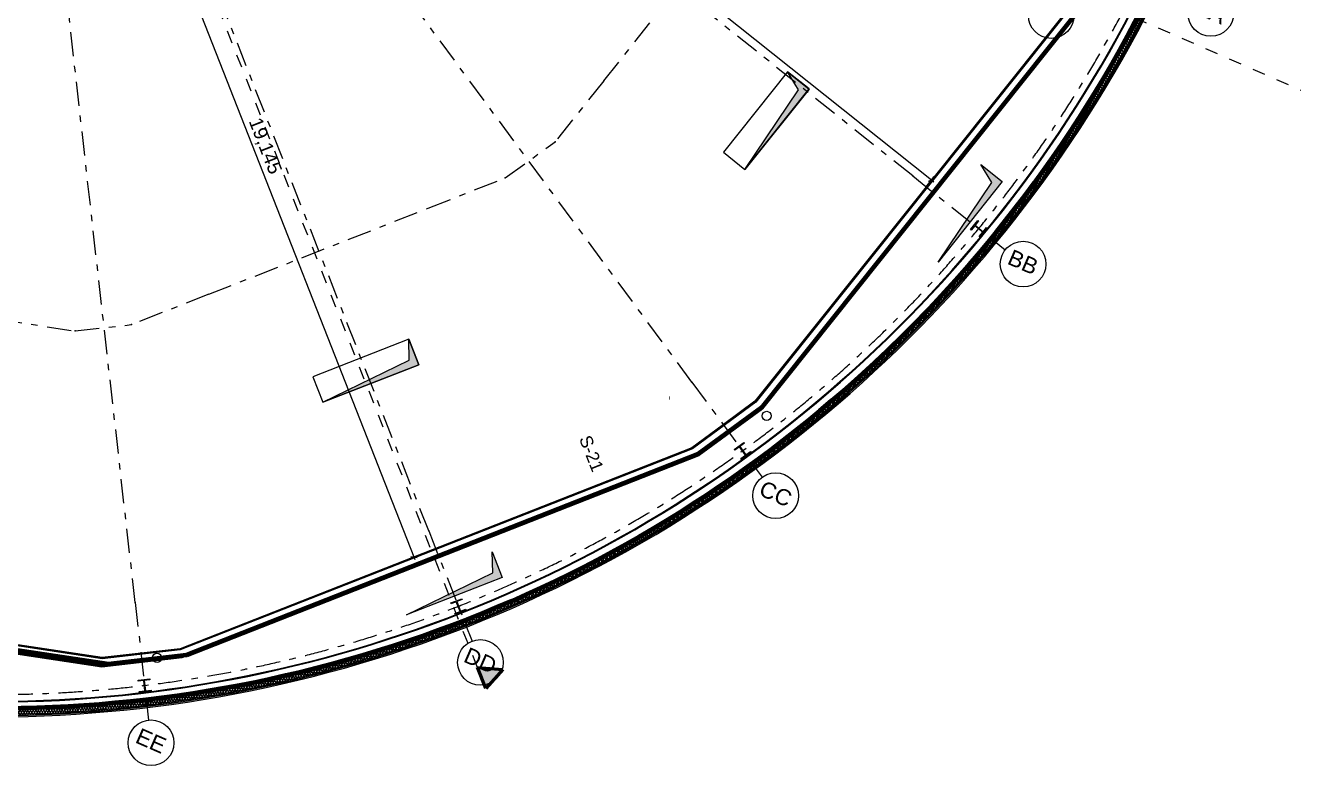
# Model space of a CAD drawing. Header units: millimetres. Extents: x -50172 to 68897, y -80883 to 956680.
# Drawn here: x -26040 to 1707, y -73314 to -57114 of the extents above; entities that cross this region are included whole.
import ezdxf
from ezdxf.enums import TextEntityAlignment as Align

# ---------------------------------------------------------------- set-up
doc = ezdxf.new("R2010")
doc.units = ezdxf.units.MM
doc.header["$MEASUREMENT"] = 0
doc.linetypes.add('Dashed', pattern=[564.444447, 282.222223, -282.222223])
doc.linetypes.add('Double Dashed', pattern=[1093.611073, 529.166651, -211.666656, 141.111112, -211.666656])
for name, color, linetype, lineweight in [('0_Pen_No__176', 1, 'Continuous', 50), ('A-25-M_Wall_Ext_Pen_No__1', 7, 'Continuous', 13), ('A-95-MC_Marker_Section_P2.Marker_Pen_No__1', 7, 'Continuous', 13), ('A-95-MC_Marker_Section_P2.Marker_Pen_No__6', 7, 'Continuous', 35), ('COLUMN.IFC Import_Pen_No__2', 8, 'Continuous', 15), ('New_A-05-M_Gross_Int_Plant_Pen_No__198', 7, 'Continuous', 100), ('New_A-25-M_Wall_Ext_Pen_No__87', 8, 'Continuous', 20), ('New_A-60-M_Mechanical_Pen_No__1', 7, 'Continuous', 13), ('New_A-60-M_Mechanical_Pen_No__89', 8, 'Continuous', 20), ('New_A-95-D_1_100_Pen_No__1', 7, 'Continuous', 13), ('New_ArchiCAD Zone Stamps_Pen_No__9', 7, 'Continuous', 13)]:
    doc.layers.add(name, color=color, linetype=linetype, lineweight=lineweight)
for name, color, linetype in [('A-25-M_Wall_Ext', 7, 'Continuous'), ('A-95-MC_Marker_Section_P2.Marker', 7, 'Continuous'), ('COLUMN.IFC Import', 7, 'Continuous'), ('New_A-05-M_Gross_Int_Plant', 7, 'Continuous'), ('New_A-15-MG_Structural_Grid_Phase_2', 7, 'Continuous'), ('New_A-25-M_Wall_Ext', 7, 'Continuous'), ('New_A-60-M_Mechanical', 7, 'Continuous'), ('New_A-95-D_1_100', 7, 'Continuous')]:
    doc.layers.add(name, color=color, linetype=linetype)
for name, color, linetype, lineweight, true_color in [('A-25-M_Wall_Ext_Pen_No__107', 7, 'Continuous', 15, 0xa6a6a6), ('A-95-MC_Marker_Section_P2.Marker_Pen_No__25', 7, 'Continuous', 50, 0x2a2a2a), ('New_A-15-MG_Structural_Grid_Phase_2_Pen_No__222', 7, 'Continuous', 13, 0x65af33), ('New_A-20-M_Roof_Accessory_Pen_No__61', 7, 'Continuous', 20, 0x6a6a6a)]:
    doc.layers.add(name, color=color, linetype=linetype, lineweight=lineweight, true_color=true_color)
doc.styles.add('GENERATED_STYLE_2', font='')
doc.styles.add('GENERATED_STYLE_3', font='')
doc.styles.add('GENERATED_STYLE_4', font='')
doc.styles.get('GENERATED_STYLE_2').set_extended_font_data('Arial', bold=True)
doc.styles.get('GENERATED_STYLE_3').set_extended_font_data('Arial')
doc.styles.get('GENERATED_STYLE_4').set_extended_font_data('Swis721 BT')
doc.dimstyles.new('GENERATED_STYLE__1', dxfattribs={"dimtxt": 300, "dimasz": 95, "dimexe": 0.18, "dimexo": 0, "dimgap": 0.09, "dimtad": 1, "dimdec": 0, "dimzin": 0, "dimdsep": 46, "dimtxsty": 'GENERATED_STYLE_3', "dimblk": 'ARROWHEAD_2', "dimblk1": 'ARROWHEAD_2', "dimblk2": 'ARROWHEAD_2', "dimcen": 0.09, "dimclrd": 7, "dimclre": 7, "dimclrt": 7, "dimadec": 0, "dimazin": 0, "dimtfac": 1, "dimtdec": 4, "dimtmove": 0, "dimatfit": 3, "dimfxl": 1, "dimtolj": 1, "dimtzin": 0, "dimarcsym": 0})
pattern_1 = [(60, (0, 0), (-43.30127, 25), []), (120, (0, 0), (43.30127, 25), [])]

# ---------------------------------------------------------------- blocks, each defined once
blk = doc.blocks.new('VENTS__3_1', base_point=(-27759, -71242))
at = {"layer": 'New_A-05-M_Gross_Int_Plant_Pen_No__198', "linetype": 'Continuous'}
for p, q in [((-2621, -56306), (-9936, -65482)), ((-9936, -65482), (-11317, -66502)), ((-11317, -66502), (-22517, -70900)), ((-24222, -71093), (-36121, -69302)), ((-22517, -70900), (-24222, -71093))]:
    blk.add_line(p, q, dxfattribs=at)
blk.add_arc((-26646, -43925), 28129, 246.4404, 336.4588, dxfattribs=at)
at = {"layer": 'New_ArchiCAD Zone Stamps_Pen_No__9'}
for tag, height, style, p in [('ROOM_NAME', 200, 'GENERATED_STYLE_2', (-28182, -70863)), ('measuredAreaCode', 175, 'GENERATED_STYLE_3', (-28335, -71208)), ('DUMMY_649', 175, 'GENERATED_STYLE_3', (-28066, -71325)), ('DUMMY_650', 175, 'GENERATED_STYLE_3', (-27638, -71512)), ('DUMMY_651', 117, 'GENERATED_STYLE_3', (-27394, -71605))]:
    blk.add_attdef(tag, text='', height=height, rotation=336.4404, dxfattribs=dict(at, style=style)).set_placement(p, align=Align.TOP_LEFT)
blk = doc.blocks.new('Slab_5_1', base_point=(-10296, -60267))
at = {"layer": 'New_A-60-M_Mechanical_Pen_No__89', "linetype": 'Continuous', "flags": 128}
blk.add_lwpolyline([(-10296, -60267), (-8893, -58507), (-9363, -58133), (-10765, -59893)], close=True, dxfattribs=at)
blk = doc.blocks.new('Slab_6_1', base_point=(-19528, -65362))
at = {"layer": 'New_A-60-M_Mechanical_Pen_No__89', "linetype": 'Continuous', "flags": 128}
blk.add_lwpolyline([(-19528, -65362), (-17434, -64540), (-17653, -63981), (-19747, -64803)], close=True, dxfattribs=at)
blk = doc.blocks.new('Wall_20_1', base_point=(-2760, -56162))
at = {"layer": 'New_A-25-M_Wall_Ext_Pen_No__87', "linetype": 'Continuous', "flags": 128}
for points in [[(-2760, -56162), (-10074, -65339)], [(-9936, -65482), (-2622, -56307)]]:
    blk.add_lwpolyline(points, dxfattribs=at)
blk = doc.blocks.new('Wall_21_1', base_point=(-10074, -65339))
at = {"layer": 'New_A-25-M_Wall_Ext_Pen_No__87', "linetype": 'Continuous', "flags": 128}
for points in [[(-10074, -65339), (-11455, -66358)], [(-11359, -66533), (-9936, -65482)]]:
    blk.add_lwpolyline(points, dxfattribs=at)
blk = doc.blocks.new('Wall_22_1', base_point=(-11455, -66358))
at = {"layer": 'New_A-25-M_Wall_Ext_Pen_No__87', "linetype": 'Continuous', "flags": 128}
for points in [[(-11455, -66358), (-22655, -70757)], [(-22607, -70950), (-11359, -66533)]]:
    blk.add_lwpolyline(points, dxfattribs=at)
blk = doc.blocks.new('Wall_23_1', base_point=(-22655, -70757))
at = {"layer": 'New_A-25-M_Wall_Ext_Pen_No__87', "linetype": 'Continuous', "flags": 128}
for points in [[(-24365, -71149), (-22607, -70950)], [(-22655, -70757), (-24361, -70949)]]:
    blk.add_lwpolyline(points, dxfattribs=at)
blk = doc.blocks.new('Wall_24_1', base_point=(-24361, -70949))
at = {"layer": 'New_A-25-M_Wall_Ext_Pen_No__87', "linetype": 'Continuous', "flags": 128}
for points in [[(-24361, -70949), (-36260, -69158)], [(-36257, -69359), (-24365, -71149)]]:
    blk.add_lwpolyline(points, dxfattribs=at)
blk = doc.blocks.new('Wall_198_1', base_point=(-38295, -69817))
at = {"layer": 'A-25-M_Wall_Ext_Pen_No__107', "linetype": 'Continuous', "lineweight": 0, "true_color": 0x535353}
for points in [[(-38161, -69524, 0.417286), (-921, -54883), (-923, -54882, -0.417285), (-38160, -69522)], [(-38224, -69662, 0.417299), (-781, -54943), (-783, -54942, -0.417299), (-38223, -69660)]]:
    blk.add_hatch(color=251, dxfattribs=at).paths.add_polyline_path(points)
at = {"layer": 'A-25-M_Wall_Ext_Pen_No__107', "linetype": 'Continuous'}
h = blk.add_hatch(dxfattribs=at)
h.set_pattern_fill('Plaster_0001', color=256, style=0, pattern_type=2)
h.set_pattern_definition([(201.458, (0, 0), (-63.3617, 161.19955), [0, -100]), (201.458, (-14.85, -98.89), (-63.3617, 161.19955), [0, -100])])
h.paths.add_polyline_path([(-38160, -69522, 0.417285), (-923, -54882), (-937, -54876, -0.417284), (-38154, -69508)])
blk.add_hatch(color=256, dxfattribs=at).paths.add_polyline_path([(-38295, -69817, 0.417314), (-625, -55010), (-650, -55000, -0.417312), (-38283, -69792)])
h = blk.add_hatch(dxfattribs=at)
h.set_pattern_fill('Batt_Insulation_0001', color=256, style=0, pattern_type=2)
h.set_pattern_definition(pattern_1)
h.paths.add_polyline_path([(-38283, -69792, 0.417312), (-650, -55000), (-673, -54990, -0.41731), (-38273, -69770)])
h = blk.add_hatch(dxfattribs=at)
h.set_pattern_fill('Batt_Insulation_0001', color=256, style=0, pattern_type=2)
h.set_pattern_definition(pattern_1)
h.paths.add_polyline_path([(-38273, -69770, 0.41731), (-673, -54990), (-765, -54950, -0.417301), (-38232, -69679)])
h = blk.add_hatch(dxfattribs=at)
h.set_pattern_fill('Plywood_0001', color=256, style=0, pattern_type=2)
h.set_pattern_definition([(0, (0, 0), (0, 200), [])])
h.paths.add_polyline_path([(-38232, -69679, 0.417301), (-765, -54950), (-781, -54943, -0.417299), (-38224, -69662)])
at = {"layer": 'A-25-M_Wall_Ext_Pen_No__1', "linetype": 'Continuous'}
for radius, start, end in [(28148, 246.1625, 336.7628), (28146, 246.1625, 336.7628), (28131, 246.1629, 336.7629), (28470, 246.1551, 336.7609), (28443, 246.1557, 336.7611), (28418, 246.1562, 336.7612), (28318, 246.1585, 336.7618), (28300, 246.159, 336.7619), (28298, 246.159, 336.7619)]:
    blk.add_arc((-26785, -43777), radius, start, end, dxfattribs=at)
blk = doc.blocks.new('Wall_211_1', base_point=(-2746, -56152))
at = {"layer": 'A-25-M_Wall_Ext_Pen_No__107', "linetype": 'Continuous'}
for points in [[(-2746, -56152), (-10078, -65341), (-10069, -65350), (-2737, -56162)], [(-2737, -56162), (-10069, -65350), (-10060, -65359), (-2728, -56171)], [(-9948, -65476), (-2617, -56288), (-2625, -56279), (-9956, -65467)], [(-9939, -65485), (-2608, -56297), (-2617, -56288), (-9948, -65476)]]:
    blk.add_hatch(color=256, dxfattribs=at).paths.add_polyline_path(points)
at = {"layer": 'A-25-M_Wall_Ext_Pen_No__1', "linetype": 'Continuous'}
for p, q in [((-2737, -56162), (-10069, -65350)), ((-2728, -56171), (-10060, -65359)), ((-9956, -65467), (-2625, -56279)), ((-9948, -65476), (-2617, -56288))]:
    blk.add_line(p, q, dxfattribs=at)
at = {"layer": 'A-25-M_Wall_Ext_Pen_No__1', "linetype": 'Continuous', "flags": 128}
for points in [[(-2746, -56152), (-10078, -65341)], [(-9939, -65485), (-2608, -56297)]]:
    blk.add_lwpolyline(points, dxfattribs=at)
blk = doc.blocks.new('Wall_212_1', base_point=(-10078, -65341))
at = {"layer": 'A-25-M_Wall_Ext_Pen_No__107', "linetype": 'Continuous'}
for points in [[(-10078, -65341), (-11455, -66358), (-11449, -66369), (-10069, -65350)], [(-10069, -65350), (-11449, -66369), (-11443, -66380), (-10060, -65359)], [(-11365, -66522), (-9948, -65476), (-9956, -65467), (-11371, -66511)], [(-11359, -66533), (-9939, -65485), (-9948, -65476), (-11365, -66522)]]:
    blk.add_hatch(color=256, dxfattribs=at).paths.add_polyline_path(points)
at = {"layer": 'A-25-M_Wall_Ext_Pen_No__1', "linetype": 'Continuous'}
for p, q in [((-10069, -65350), (-11449, -66369)), ((-10060, -65359), (-11443, -66380)), ((-11371, -66511), (-9956, -65467)), ((-11365, -66522), (-9948, -65476))]:
    blk.add_line(p, q, dxfattribs=at)
at = {"layer": 'A-25-M_Wall_Ext_Pen_No__1', "linetype": 'Continuous', "flags": 128}
for points in [[(-10078, -65341), (-11455, -66358)], [(-11359, -66533), (-9939, -65485)]]:
    blk.add_lwpolyline(points, dxfattribs=at)
blk = doc.blocks.new('Wall_213_1', base_point=(-11455, -66358))
at = {"layer": 'A-25-M_Wall_Ext_Pen_No__107', "linetype": 'Continuous'}
for points in [[(-11455, -66358), (-22655, -70757), (-22652, -70769), (-11449, -66369)], [(-11449, -66369), (-22652, -70769), (-22649, -70781), (-11443, -66380)], [(-22610, -70938), (-11365, -66522), (-11371, -66511), (-22613, -70926)], [(-22607, -70950), (-11359, -66533), (-11365, -66522), (-22610, -70938)]]:
    blk.add_hatch(color=256, dxfattribs=at).paths.add_polyline_path(points)
at = {"layer": 'A-25-M_Wall_Ext_Pen_No__1', "linetype": 'Continuous'}
for p, q in [((-11449, -66369), (-22652, -70769)), ((-11443, -66380), (-22649, -70781)), ((-22613, -70926), (-11371, -66511)), ((-22610, -70938), (-11365, -66522))]:
    blk.add_line(p, q, dxfattribs=at)
at = {"layer": 'A-25-M_Wall_Ext_Pen_No__1', "linetype": 'Continuous', "flags": 128}
for points in [[(-11455, -66358), (-22655, -70757)], [(-22607, -70950), (-11359, -66533)]]:
    blk.add_lwpolyline(points, dxfattribs=at)
blk = doc.blocks.new('Wall_214_1', base_point=(-22655, -70757))
at = {"layer": 'A-25-M_Wall_Ext_Pen_No__107', "linetype": 'Continuous'}
for points in [[(-24365, -71149), (-22607, -70950), (-22610, -70938), (-24364, -71136)], [(-24364, -71136), (-22610, -70938), (-22613, -70926), (-24364, -71124)], [(-22655, -70757), (-24361, -70949), (-24361, -70962), (-22652, -70769)], [(-22652, -70769), (-24361, -70962), (-24361, -70974), (-22649, -70781)]]:
    blk.add_hatch(color=256, dxfattribs=at).paths.add_polyline_path(points)
at = {"layer": 'A-25-M_Wall_Ext_Pen_No__1', "linetype": 'Continuous'}
for p, q in [((-24364, -71124), (-22613, -70926)), ((-24364, -71136), (-22610, -70938)), ((-22652, -70769), (-24361, -70962)), ((-22649, -70781), (-24361, -70974))]:
    blk.add_line(p, q, dxfattribs=at)
at = {"layer": 'A-25-M_Wall_Ext_Pen_No__1', "linetype": 'Continuous', "flags": 128}
for points in [[(-24365, -71149), (-22607, -70950)], [(-22655, -70757), (-24361, -70949)]]:
    blk.add_lwpolyline(points, dxfattribs=at)
blk = doc.blocks.new('Wall_215_1', base_point=(-24361, -70949))
at = {"layer": 'A-25-M_Wall_Ext_Pen_No__107', "linetype": 'Continuous'}
for points in [[(-24361, -70949), (-36260, -69158), (-36260, -69171), (-24361, -70962)], [(-24361, -70962), (-36260, -69171), (-36260, -69183), (-24361, -70974)], [(-36258, -69346), (-24364, -71136), (-24364, -71124), (-36258, -69333)], [(-36257, -69359), (-24365, -71149), (-24364, -71136), (-36258, -69346)]]:
    blk.add_hatch(color=256, dxfattribs=at).paths.add_polyline_path(points)
at = {"layer": 'A-25-M_Wall_Ext_Pen_No__1', "linetype": 'Continuous'}
for p, q in [((-24361, -70962), (-36260, -69171)), ((-24361, -70974), (-36260, -69183)), ((-36258, -69333), (-24364, -71124)), ((-36258, -69346), (-24364, -71136))]:
    blk.add_line(p, q, dxfattribs=at)
at = {"layer": 'A-25-M_Wall_Ext_Pen_No__1', "linetype": 'Continuous', "flags": 128}
for points in [[(-24361, -70949), (-36260, -69158)], [(-36257, -69359), (-24365, -71149)]]:
    blk.add_lwpolyline(points, dxfattribs=at)
blk = doc.blocks.new('Standard grid marker_9')
at = {"layer": 'New_A-15-MG_Structural_Grid_Phase_2_Pen_No__222', "linetype": 'Double Dashed'}
for q in [(0, 0), (19495, 0)]:
    blk.add_line((2591, 0), q, dxfattribs=at)
at = {"layer": 'New_A-15-MG_Structural_Grid_Phase_2_Pen_No__222', "linetype": 'Continuous'}
blk.add_circle((-500, 0), 500, dxfattribs=at)
at = {"layer": 'New_A-15-MG_Structural_Grid_Phase_2_Pen_No__222', "linetype": 'Double Dashed'}
blk.add_point((2591, 0), dxfattribs=at)
blk.add_point((2591, 0), dxfattribs=at)
at = {"layer": 'New_A-15-MG_Structural_Grid_Phase_2_Pen_No__222', "style": 'GENERATED_STYLE_4'}
for tag, p in [('AC_MarkerText_1_0', (-500, 43)), ('AC_MarkerText_1_1', (22585, 43))]:
    blk.add_attdef(tag, text='', height=350, rotation=240.0028, dxfattribs=at).set_placement(p, align=Align.MIDDLE_CENTER)
blk = doc.blocks.new('Standard grid marker_10')
at = {"layer": 'New_A-15-MG_Structural_Grid_Phase_2_Pen_No__222', "linetype": 'Double Dashed'}
for q in [(19515, 0), (2591, 0), (0, 0)]:
    blk.add_line((2591, 0), q, dxfattribs=at)
at = {"layer": 'New_A-15-MG_Structural_Grid_Phase_2_Pen_No__222', "linetype": 'Continuous'}
blk.add_circle((-500, 0), 500, dxfattribs=at)
at = {"layer": 'New_A-15-MG_Structural_Grid_Phase_2_Pen_No__222', "linetype": 'Double Dashed'}
blk.add_point((2591, 0), dxfattribs=at)
at = {"layer": 'New_A-15-MG_Structural_Grid_Phase_2_Pen_No__222', "style": 'GENERATED_STYLE_4'}
for tag, p in [('AC_MarkerText_1_0', (-500, 43)), ('AC_MarkerText_1_1', (22605, 43))]:
    blk.add_attdef(tag, text='', height=350, rotation=225.0159, dxfattribs=at).set_placement(p, align=Align.MIDDLE_CENTER)
blk = doc.blocks.new('Standard grid marker_11')
at = {"layer": 'New_A-15-MG_Structural_Grid_Phase_2_Pen_No__222', "linetype": 'Double Dashed'}
for q in [(0, 0), (19354, 0)]:
    blk.add_line((2591, 0), q, dxfattribs=at)
at = {"layer": 'New_A-15-MG_Structural_Grid_Phase_2_Pen_No__222', "linetype": 'Continuous'}
blk.add_circle((-500, 0), 500, dxfattribs=at)
at = {"layer": 'New_A-15-MG_Structural_Grid_Phase_2_Pen_No__222', "linetype": 'Double Dashed'}
blk.add_point((2591, 0), dxfattribs=at)
blk.add_point((2591, 0), dxfattribs=at)
at = {"layer": 'New_A-15-MG_Structural_Grid_Phase_2_Pen_No__222', "style": 'GENERATED_STYLE_4'}
for tag, p in [('AC_MarkerText_1_0', (-500, 44)), ('AC_MarkerText_1_1', (22445, 44))]:
    blk.add_attdef(tag, text='', height=350, rotation=210.0234, dxfattribs=at).set_placement(p, align=Align.MIDDLE_CENTER)
blk = doc.blocks.new('Standard grid marker_12')
at = {"layer": 'New_A-15-MG_Structural_Grid_Phase_2_Pen_No__222', "linetype": 'Double Dashed'}
for p, q in [((2591, 1), (0, 1)), ((2591, 0), (2591, 1)), ((2591, 0), (19467, 0)), ((19467, 0), (19468, 1)), ((19468, 1), (22058, 1))]:
    blk.add_line(p, q, dxfattribs=at)
at = {"layer": 'New_A-15-MG_Structural_Grid_Phase_2_Pen_No__222', "linetype": 'Continuous'}
for centre in [(-500, 1), (22558, 1)]:
    blk.add_circle(centre, 500, dxfattribs=at)
at = {"layer": 'New_A-15-MG_Structural_Grid_Phase_2_Pen_No__222', "linetype": 'Double Dashed'}
for p in [(2591, 0), (19467, 0)]:
    blk.add_point(p, dxfattribs=at)
at = {"layer": 'New_A-15-MG_Structural_Grid_Phase_2_Pen_No__222', "style": 'GENERATED_STYLE_4'}
for tag, p in [('AC_MarkerText_1_0', (-500, 44)), ('AC_MarkerText_1_1', (22558, 44))]:
    blk.add_attdef(tag, text='', height=350, rotation=195.0277, dxfattribs=at).set_placement(p, align=Align.MIDDLE_CENTER)
blk = doc.blocks.new('Standard grid marker_13')
at = {"layer": 'New_A-15-MG_Structural_Grid_Phase_2_Pen_No__222', "linetype": 'Double Dashed'}
for p, q in [((2591, 0), (0, 0)), ((2591, 0), (20064, 0)), ((20064, 0), (22654, 0))]:
    blk.add_line(p, q, dxfattribs=at)
at = {"layer": 'New_A-15-MG_Structural_Grid_Phase_2_Pen_No__222', "linetype": 'Continuous'}
for centre in [(-500, 0), (23154, 0)]:
    blk.add_circle(centre, 500, dxfattribs=at)
at = {"layer": 'New_A-15-MG_Structural_Grid_Phase_2_Pen_No__222', "linetype": 'Double Dashed'}
for p in [(2591, 0), (2591, 0), (20064, 0), (20064, 0)]:
    blk.add_point(p, dxfattribs=at)
at = {"layer": 'New_A-15-MG_Structural_Grid_Phase_2_Pen_No__222', "style": 'GENERATED_STYLE_4'}
for tag, p in [('AC_MarkerText_1_0', (-500, 43)), ('AC_MarkerText_1_1', (23154, 43))]:
    blk.add_attdef(tag, text='', height=350, rotation=180, dxfattribs=at).set_placement(p, align=Align.MIDDLE_CENTER)
blk = doc.blocks.new('Standard grid marker_15')
at = {"layer": 'New_A-15-MG_Structural_Grid_Phase_2_Pen_No__222', "linetype": 'Double Dashed'}
for p, q in [((1715, 0), (0, 0)), ((1715, 0), (6970, 0)), ((6970, 0), (8684, 0))]:
    blk.add_line(p, q, dxfattribs=at)
blk = doc.blocks.new('Standard grid marker_16')
at = {"layer": 'New_A-15-MG_Structural_Grid_Phase_2_Pen_No__222', "linetype": 'Double Dashed'}
blk.add_line((0, 0), (1239, 0), dxfattribs=at)
for p in [(0, 0), (1239, 0)]:
    blk.add_point(p, dxfattribs=at)
blk = doc.blocks.new('Standard grid marker_17')
at = {"layer": 'New_A-15-MG_Structural_Grid_Phase_2_Pen_No__222', "linetype": 'Double Dashed'}
for p, q in [((1813, 0), (0, 0)), ((1813, 0), (6970, 0)), ((6970, 0), (8784, 0))]:
    blk.add_line(p, q, dxfattribs=at)
blk = doc.blocks.new('Standard grid marker_18')
at = {"layer": 'New_A-15-MG_Structural_Grid_Phase_2_Pen_No__222', "linetype": 'Double Dashed'}
blk.add_line((0, 0), (1350, 0), dxfattribs=at)
for p in [(0, 0), (1350, 0)]:
    blk.add_point(p, dxfattribs=at)
blk = doc.blocks.new('Standard grid marker_19')
at = {"layer": 'New_A-15-MG_Structural_Grid_Phase_2_Pen_No__222', "linetype": 'Double Dashed'}
for p, q in [((1701, 0), (0, 0)), ((1701, 0), (6898, 0)), ((6898, 0), (8599, 0))]:
    blk.add_line(p, q, dxfattribs=at)
blk = doc.blocks.new('Standard grid marker_24')
at = {"layer": 'New_A-15-MG_Structural_Grid_Phase_2_Pen_No__222', "linetype": 'Double Dashed'}
blk.add_arc((0, 0), 27978, 0, 90.636, dxfattribs=at)
at = {"layer": 'New_A-15-MG_Structural_Grid_Phase_2_Pen_No__222', "style": 'GENERATED_STYLE_4'}
blk.add_attdef('AC_MarkerText_1', text='', height=350, rotation=90.3066, dxfattribs=at).set_placement((-1326, 28008), align=Align.MIDDLE_CENTER)
blk = doc.blocks.new('Column 145')
at = {"layer": 'COLUMN.IFC Import_Pen_No__2', "linetype": 'Continuous'}
for p, q in [((-129.4, 133.35), (129.4, 133.35)), ((-129.4, 112.85), (-129.4, 133.35)), ((-6.4, 112.85), (-129.4, 112.85)), ((-6.4, -112.85), (-6.4, 112.85)), ((6.4, 112.85), (6.4, -112.85)), ((129.4, 112.85), (6.4, 112.85)), ((129.4, 133.35), (129.4, 112.85)), ((-129.4, -112.85), (-6.4, -112.85)), ((-129.4, -133.35), (-129.4, -112.85)), ((129.4, -133.35), (-129.4, -133.35)), ((6.4, -112.85), (129.4, -112.85)), ((129.4, -112.85), (129.4, -133.35))]:
    blk.add_line(p, q, dxfattribs=at)
blk = doc.blocks.new('Column 158')
at = {"layer": 'COLUMN.IFC Import_Pen_No__2', "linetype": 'Continuous'}
for p, q in [((-129.4, 133.35), (129.4, 133.35)), ((-129.4, 112.85), (-129.4, 133.35)), ((-6.4, 112.85), (-129.4, 112.85)), ((-6.4, -112.85), (-6.4, 112.85)), ((6.4, 112.85), (6.4, -112.85)), ((129.4, 112.85), (6.4, 112.85)), ((129.4, 133.35), (129.4, 112.85)), ((-129.4, -112.85), (-6.4, -112.85)), ((-129.4, -133.35), (-129.4, -112.85)), ((129.4, -133.35), (-129.4, -133.35)), ((6.4, -112.85), (129.4, -112.85)), ((129.4, -112.85), (129.4, -133.35))]:
    blk.add_line(p, q, dxfattribs=at)
blk = doc.blocks.new('*D805')
at = {"layer": 'New_A-95-D_1_100_Pen_No__1', "linetype": 'Continuous'}
for p, q in [((-24618, -50959), (-24056, -50739)), ((-24460, -50936), (-24603, -50914)), ((-24554, -50868), (-24531, -50925)), ((-24531, -50925), (-17538, -68747)), ((-17625, -68781), (-17063, -68560)), ((-17610, -68736), (-17467, -68758)), ((-17538, -68747), (-17516, -68804))]:
    blk.add_line(p, q, dxfattribs=at)
at = {"layer": 'New_A-95-D_1_100_Pen_No__1', "insert": (-21209, -59228), "char_height": 300, "attachment_point": 7, "rotation": 291.4245, "style": 'GENERATED_STYLE_3'}
blk.add_mtext('\\A1;{\\fArial|b0|i0|c0|p34;19,145}', dxfattribs=at)
blk = doc.blocks.new('ARROWHEAD_2')
at = {"color": 0, "linetype": 'Continuous', "lineweight": 0}
for p, q in [((0, 0), (-1, 0)), ((-0.38, -0.66), (0.38, 0.66))]:
    blk.add_line(p, q, dxfattribs=at)
blk = doc.blocks.new('*D806')
at = {"layer": 'New_A-95-D_1_100_Pen_No__1', "linetype": 'Continuous'}
for p, q in [((-21208, -48775), (-21032, -48554)), ((-21023, -48601), (-21158, -48654)), ((-21138, -48589), (-21091, -48628)), ((-21091, -48628), (-6215, -60497)), ((-6333, -60645), (-6157, -60424)), ((-6282, -60524), (-6148, -60471)), ((-6215, -60497), (-6167, -60535))]:
    blk.add_line(p, q, dxfattribs=at)
at = {"layer": 'New_A-95-D_1_100_Pen_No__1', "insert": (-14107, -54123), "char_height": 300, "attachment_point": 7, "rotation": 321.4127, "style": 'GENERATED_STYLE_3'}
blk.add_mtext('\\A1;{\\fArial|b0|i0|c0|p34;19,031}', dxfattribs=at)
blk = doc.blocks.new('Standard grid marker_31')
at = {"layer": 'New_A-15-MG_Structural_Grid_Phase_2_Pen_No__222', "linetype": 'Continuous'}
blk.add_circle((-500, 1170), 500, dxfattribs=at)
at = {"layer": 'New_A-15-MG_Structural_Grid_Phase_2_Pen_No__222', "style": 'GENERATED_STYLE_4'}
for tag, p in [('AC_MarkerText_1_0', (-500, 1206)), ('AC_MarkerText_1_1', (56184, 1206))]:
    blk.add_attdef(tag, text='', height=350, rotation=270, dxfattribs=at).set_placement(p, align=Align.MIDDLE_CENTER)
blk = doc.blocks.new('Cutting Plane_1_1', base_point=(-16058, -71396))
at = {"layer": 'A-95-MC_Marker_Section_P2.Marker_Pen_No__25', "linetype": 'Continuous'}
blk.add_hatch(color=256, dxfattribs=at).paths.add_polyline_path([(-15966, -71629), (-16149, -71164), (-15592, -71213)])
at = {"layer": 'A-95-MC_Marker_Section_P2.Marker_Pen_No__1', "linetype": 'Dashed'}
blk.add_line((-16149, -71164), (-24895, -48894), dxfattribs=at)
at = {"layer": 'A-95-MC_Marker_Section_P2.Marker_Pen_No__25', "linetype": 'Continuous'}
for p, q in [((-16149, -71164), (-15592, -71213)), ((-15966, -71629), (-16149, -71164)), ((-15592, -71213), (-15966, -71629))]:
    blk.add_line(p, q, dxfattribs=at)
at = {"layer": 'A-95-MC_Marker_Section_P2.Marker_Pen_No__6', "insert": (-13637, -66912), "char_height": 275, "attachment_point": 9, "rotation": 291.4404, "style": 'GENERATED_STYLE_4'}
blk.add_mtext('\\A1;{\\fSwis721 BT|b0|i0|c0|p34;S-21}', dxfattribs=at)
blk = doc.blocks.new('Cutting Plane_5_1', base_point=(10470, -62287))
at = {"layer": 'A-95-MC_Marker_Section_P2.Marker_Pen_No__1', "linetype": 'Dashed'}
blk.add_line((3665, -59319), (-44301, -38404), dxfattribs=at)

msp = doc.modelspace()

# ---------------------------------------------------------------- hatches: boundary and pattern name
at = {"layer": 'New_A-60-M_Mechanical_Pen_No__1', "linetype": 'Continuous'}
for points in [[(-10295.7, -60266.6), (-9122.7, -58522.7), (-9362.7, -58133), (-8893.5, -58507)], [(-6070.5, -62293.7), (-4897.5, -60549.8), (-5137.6, -60160.2), (-4668.3, -60534.1)], [(-19528.3, -65361.7), (-17640.1, -64438.8), (-17653, -63981.3), (-17433.8, -64539.8)], [(-17701.9, -70016.2), (-15813.7, -69093.3), (-15826.6, -68635.8), (-15607.4, -69194.3)]]:
    msp.add_hatch(color=256, dxfattribs=at).paths.add_polyline_path(points)

# ---------------------------------------------------------------- linework, layer by layer
at = {"layer": '0_Pen_No__176', "linetype": 'Continuous'}
msp.add_line((-11951, -65263.2), (-11950.9, -65263.6), dxfattribs=at)
at = {"layer": 'New_A-20-M_Roof_Accessory_Pen_No__61', "linetype": 'Continuous'}
for centre in [(-9821.1, -65660.2), (-23159, -70955.1)]:
    msp.add_circle(centre, 100, dxfattribs=at)
at = {"layer": 'New_A-60-M_Mechanical_Pen_No__1', "linetype": 'Continuous', "flags": 128}
for points in [[(-10295.7, -60266.6), (-9122.7, -58522.7), (-9362.7, -58133), (-8893.5, -58507)], [(-6070.5, -62293.7), (-4897.5, -60549.8), (-5137.6, -60160.2), (-4668.3, -60534.1)], [(-19528.3, -65361.7), (-17640.1, -64438.8), (-17653, -63981.3), (-17433.8, -64539.8)], [(-17701.9, -70016.2), (-15813.7, -69093.3), (-15826.6, -68635.8), (-15607.4, -69194.3)]]:
    msp.add_lwpolyline(points, close=True, dxfattribs=at)

# ---------------------------------------------------------------- block references
at = {"layer": 'A-25-M_Wall_Ext', "color": 250, "lineweight": 50, "true_color": 0x2a2a2a}
for name, p in [('Wall_198_1', (-38294.6, -69816.9)), ('Wall_211_1', (-2745.8, -56152.5)), ('Wall_212_1', (-10077.5, -65341)), ('Wall_213_1', (-11455.2, -66358.2)), ('Wall_215_1', (-24360.9, -70949.1)), ('Wall_214_1', (-22655.4, -70756.6))]:
    msp.add_blockref(name, p, dxfattribs=at)
at = {"layer": 'A-95-MC_Marker_Section_P2.Marker'}
for name, p in [('Cutting Plane_5_1', (10470.5, -62286.8)), ('Cutting Plane_1_1', (-16057.7, -71396.2))]:
    msp.add_blockref(name, p, dxfattribs=at)
at = {"layer": 'COLUMN.IFC Import', "linetype": 'Continuous', "zscale": 1000}
for name, p, rotation in [('Column 145', (-5178.6, -61565.3), 51.41241155949833), ('Column 145', (-10346.4, -66427.8), 36.41741155903581), ('Column 145', (-16564.8, -69831.7), 21.42441158085341), ('Column 158', (-23431.3, -71562.7), 6.437411554297374)]:
    msp.add_blockref(name, p, dxfattribs=dict(at, rotation=rotation))
at = {"layer": 'New_A-05-M_Gross_Int_Plant', "linetype": 'Continuous'}
msp.add_blockref('VENTS__3_1', (-27758.6, -71241.6), dxfattribs=at)
at = {"layer": 'New_A-15-MG_Structural_Grid_Phase_2', "color": 8, "linetype": 'Continuous', "lineweight": 15, "zscale": 1000}
for name, p, rotation in [('Standard grid marker_31', (-2323.9, -56907.5), 66.44041158399293), ('Standard grid marker_24', (-26783.5, -43781.2), 246.1337837427074), ('Standard grid marker_19', (-14447.1, -59659.7), 51.41273909023403), ('Standard grid marker_18', (-15540.1, -60452.1), 35.94202567885469), ('Standard grid marker_17', (-23716, -63662.8), 21.44041158373082), ('Standard grid marker_15', (-33534.9, -62507.7), 351.4296153646693), ('Standard grid marker_16', (-24947.5, -63801.9), 6.440412568064064)]:
    msp.add_blockref(name, p, dxfattribs=dict(at, rotation=rotation))
at = {"layer": 'New_A-15-MG_Structural_Grid_Phase_2', "color": 8, "linetype": 'Continuous', "lineweight": 15}
ref = msp.add_blockref('Standard grid marker_13', (-562.6, -56653.6), dxfattribs=dict(at, zscale=1000, rotation=156.4404115839914))
ref.add_attrib('AC_MarkerText_1', 'AA', dxfattribs={"layer": 'New_A-15-MG_Structural_Grid_Phase_2_Pen_No__222', "color": 85, "true_color": 0x65af33, "height": 350, "rotation": 336.44041, "style": 'GENERATED_STYLE_4'}).set_placement((-104.3, -56810), align=Align.MIDDLE_CENTER)
ref.add_attrib('AC_MarkerText_1_1', 'AA', dxfattribs={"layer": 'New_A-15-MG_Structural_Grid_Phase_2_Pen_No__222', "color": 85, "true_color": 0x65af33, "height": 350, "rotation": 336.44041, "style": 'GENERATED_STYLE_4'}).set_placement((-21786.7, -47355.4), align=Align.MIDDLE_CENTER)
ref = msp.add_blockref('Standard grid marker_12', (-4601.2, -62025.7), dxfattribs=dict(at, zscale=1000, rotation=141.4127390902341))
ref.add_attrib('AC_MarkerText_1', 'BB', dxfattribs={"layer": 'New_A-15-MG_Structural_Grid_Phase_2_Pen_No__222', "color": 85, "true_color": 0x65af33, "height": 350, "rotation": 336.44041, "style": 'GENERATED_STYLE_4'}).set_placement((-4210.7, -62294.6), align=Align.MIDDLE_CENTER)
ref.add_attrib('AC_MarkerText_1_1', 'BB', dxfattribs={"layer": 'New_A-15-MG_Structural_Grid_Phase_2_Pen_No__222', "color": 85, "true_color": 0x65af33, "height": 350, "rotation": 336.44041, "style": 'GENERATED_STYLE_4'}).set_placement((-22234.4, -47913.1), align=Align.MIDDLE_CENTER)
ref = msp.add_blockref('Standard grid marker_11', (-9920.8, -67004.8), dxfattribs=dict(at, zscale=1000, rotation=126.417012497801))
ref.add_attrib('AC_MarkerText_1', 'CC', dxfattribs={"layer": 'New_A-15-MG_Structural_Grid_Phase_2_Pen_No__222', "color": 85, "true_color": 0x65af33, "height": 350, "rotation": 336.44041, "style": 'GENERATED_STYLE_4'}).set_placement((-9623.9, -67363.5), align=Align.MIDDLE_CENTER)
ref = msp.add_blockref('Standard grid marker_10', (-16266.9, -70590.4), dxfattribs=dict(at, zscale=1000, rotation=111.4245376389394))
ref.add_attrib('AC_MarkerText_1', 'DD', dxfattribs={"layer": 'New_A-15-MG_Structural_Grid_Phase_2_Pen_No__222', "color": 85, "true_color": 0x65af33, "height": 350, "rotation": 336.44041, "style": 'GENERATED_STYLE_4'}).set_placement((-16084.1, -71012.4), align=Align.MIDDLE_CENTER)
ref = msp.add_blockref('Standard grid marker_9', (-23345.9, -72317.5), dxfattribs=dict(at, zscale=1000, rotation=96.43765179530504))
ref.add_attrib('AC_MarkerText_1', 'EE', dxfattribs={"layer": 'New_A-15-MG_Structural_Grid_Phase_2_Pen_No__222', "color": 85, "true_color": 0x65af33, "height": 350, "rotation": 336.44041, "style": 'GENERATED_STYLE_4'}).set_placement((-23289.8, -72770.9), align=Align.MIDDLE_CENTER)
at = {"layer": 'New_A-25-M_Wall_Ext', "color": 250, "lineweight": 50, "true_color": 0x2a2a2a}
for name, p in [('Wall_20_1', (-2759.7, -56162.4)), ('Wall_21_1', (-10074.4, -65338.7)), ('Wall_22_1', (-11455.2, -66358.2)), ('Wall_24_1', (-24360.9, -70949.1)), ('Wall_23_1', (-22655.4, -70756.6))]:
    msp.add_blockref(name, p, dxfattribs=at)
at = {"layer": 'New_A-60-M_Mechanical', "color": 8, "linetype": 'Continuous', "lineweight": 20}
for name, p in [('Slab_5_1', (-10295.7, -60266.6)), ('Slab_6_1', (-19528.3, -65361.7))]:
    msp.add_blockref(name, p, dxfattribs=at)

# ---------------------------------------------------------------- dimensions: what is measured, and where the dimension line sits
at = {"layer": 'New_A-95-D_1_100', "linetype": 'Continuous'}
for base, p1, p2, angle, picture, middle, turn in [((-6215, -60497.3), (-21208.4, -48775.1), (-6332.7, -60644.8), 321.41274, '*D806', (-13507.5, -54409.8), 321.41274), ((-17538.1866, -68746.8621), (-24056.2349, -50738.8587), (-17063.2096, -68560.486), 291.42454, '*D805', (-20832.4968, -59776.4502), 291.42454)]:
    dim = msp.add_linear_dim(base=base, p1=p1, p2=p2, angle=angle, dimstyle='GENERATED_STYLE__1', dxfattribs=at)
    dim.commit()
    dim.dimension.update_dxf_attribs({"geometry": picture, "text_midpoint": middle, "dimtype": 160, "text_rotation": turn})

doc.saveas('drawing.dxf')
